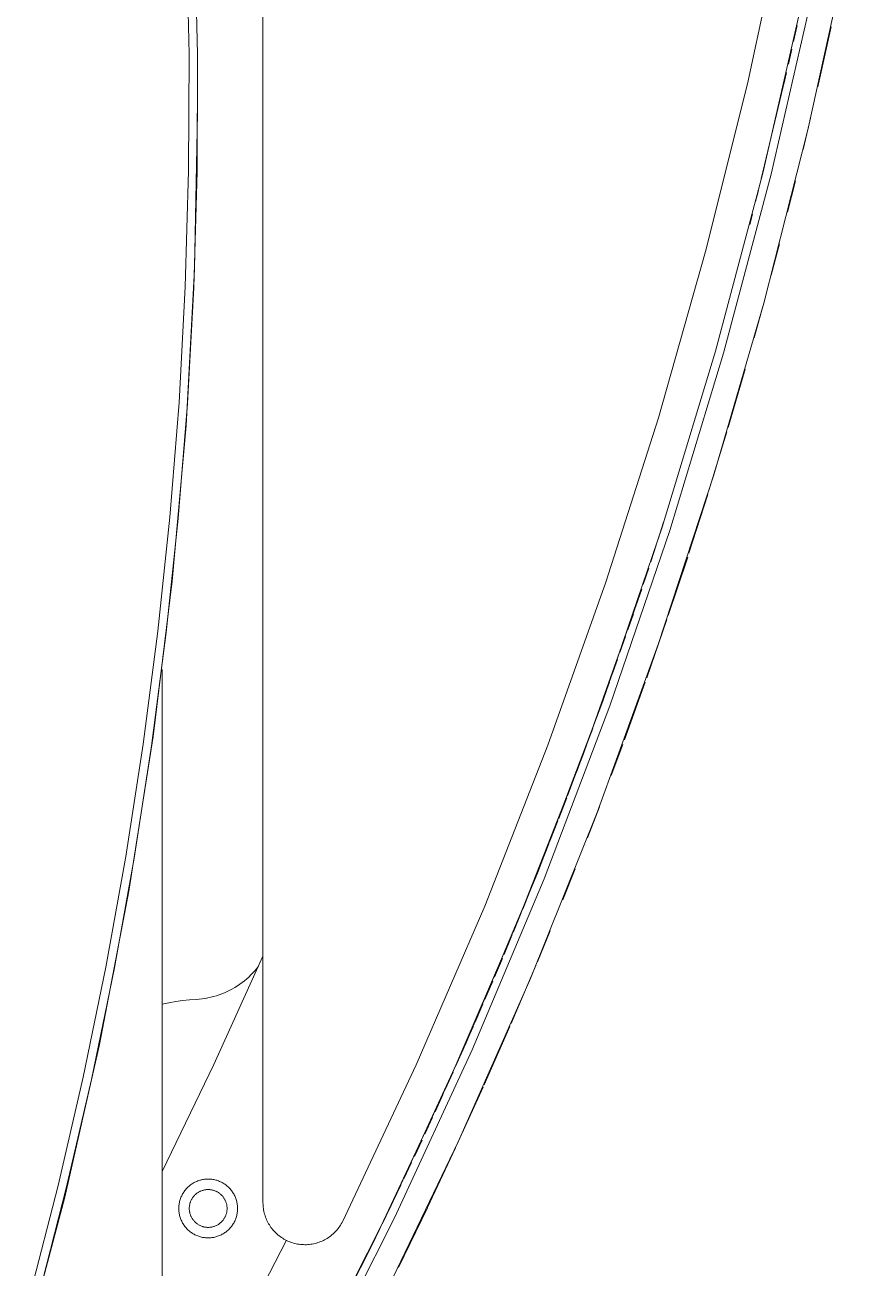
# Model space of a CAD drawing. Header units: inches. Extents: x 214 to 477, y -11 to 187.
# Drawn here: x 406.53 to 410.37, y 10.41 to 16.24 of the extents above; entities that cross this region are included whole.
import ezdxf

# ---------------------------------------------------------------- set-up
doc = ezdxf.new("R2010")
doc.units = ezdxf.units.IN
doc.layers.add('ZANO_R', color=7, linetype='Continuous', lineweight=0)

msp = doc.modelspace()

# ---------------------------------------------------------------- linework, layer by layer
at = {"layer": 'ZANO_R'}
for p, q in [((407.64166, 32.44954), (407.64166, 10.71941)), ((409.9118, 15.9633), (410.08192, 16.75522)), ((407.28347, 16.65089), (407.29538, 16.10239)), ((407.33475, 16.10068), (407.32282, 16.65019)), ((410.37422, 16.56559), (410.19457, 15.74734)), ((409.98324, 15.54385), (410.1759, 16.38416)), ((410.21661, 16.38639), (410.02285, 15.54)), ((410.14426, 16.23654), (410.12785, 16.16166)), ((410.14426, 16.23654), (410.13079, 16.17501)), ((410.24131, 15.94816), (410.3038, 16.22913)), ((407.29538, 16.10239), (407.29336, 15.55574)), ((407.33273, 15.55303), (407.33475, 16.10068)), ((410.11994, 16.12596), (410.10393, 16.05444)), ((410.11994, 16.12596), (410.10709, 16.06846)), ((410.0951, 16.0154), (409.97681, 15.51794)), ((410.0951, 16.0154), (410.08289, 15.96188)), ((407.33562, 15.90673), (407.33562, 15.89437)), ((409.716, 15.17734), (409.9118, 15.9633)), ((407.33552, 15.82659), (407.32074, 15.09372)), ((410.17237, 15.65446), (410.20731, 15.80133)), ((410.19457, 15.74734), (409.98782, 14.93551)), ((407.29336, 15.55574), (407.27757, 15.01145)), ((407.3169, 15.00775), (407.33273, 15.55303)), ((409.76177, 14.71068), (409.98324, 15.54385)), ((410.02285, 15.54), (409.79989, 14.70082)), ((410.09967, 15.36061), (410.13649, 15.50755)), ((409.96309, 15.463), (409.94987, 15.41058)), ((409.93512, 15.35263), (409.92242, 15.30322)), ((410.02318, 15.06669), (410.0619, 15.21366)), ((409.49472, 14.39817), (409.716, 15.17734)), ((407.32074, 15.09372), (407.28112, 14.36178)), ((407.27757, 15.01145), (407.24818, 14.47003)), ((407.28747, 14.46535), (407.3169, 15.00775)), ((409.98782, 14.93551), (409.7542, 14.13101)), ((409.9429, 14.77276), (409.98352, 14.91972)), ((409.51174, 13.88563), (409.76177, 14.71068)), ((409.79989, 14.70082), (409.54803, 13.86987)), ((409.82128, 14.35204), (409.90132, 14.62582)), ((407.24818, 14.47003), (407.20541, 13.93197)), ((407.24462, 13.9263), (407.28747, 14.46535)), ((409.24819, 13.62662), (409.49472, 14.39817)), ((407.28112, 14.36178), (407.21668, 13.6316)), ((409.73145, 14.05765), (409.8153, 14.33201)), ((409.7542, 14.13101), (409.49397, 13.33471)), ((409.6379, 13.76399), (409.72543, 14.03837)), ((407.20541, 13.93197), (407.14949, 13.39773)), ((407.18859, 13.39109), (407.24462, 13.9263)), ((409.23346, 13.06967), (409.51174, 13.88563)), ((409.54803, 13.86987), (409.26755, 13.04813)), ((409.51894, 13.90801), (409.49338, 13.82884)), ((409.48428, 13.80086), (409.45857, 13.72238)), ((409.44911, 13.69374), (409.42323, 13.61596)), ((409.54064, 13.47114), (409.6317, 13.74497)), ((407.21668, 13.6316), (407.12751, 12.90403)), ((408.97668, 12.8635), (409.24819, 13.62662)), ((409.14002, 12.81474), (409.41626, 13.59513)), ((409.41342, 13.58667), (409.38739, 13.50959)), ((409.3772, 13.47964), (409.35103, 13.40326)), ((409.43968, 13.17916), (409.5341, 13.45188)), ((407.14949, 13.39773), (407.08066, 12.86777)), ((407.11964, 12.86017), (407.18859, 13.39109)), ((409.34046, 13.37267), (409.31415, 13.297)), ((409.49397, 13.33471), (409.2074, 12.54751)), ((409.30321, 13.26575), (409.27676, 13.19078)), ((407.16922, 9.05333), (407.16922, 13.21871)), ((409.26543, 13.1589), (409.23885, 13.08463)), ((409.33504, 12.88813), (409.43262, 13.15917)), ((408.92726, 12.26378), (409.23346, 13.06967)), ((409.26755, 13.04813), (408.95879, 12.2366)), ((409.22658, 13.05059), (409.20042, 12.97855)), ((409.18707, 12.94203), (409.16148, 12.87253)), ((407.12751, 12.90403), (407.0137, 12.1799)), ((407.08066, 12.86777), (406.9992, 12.34254)), ((407.03803, 12.33398), (407.11964, 12.86017)), ((408.68048, 12.10962), (408.97668, 12.8635)), ((409.14704, 12.8336), (409.10907, 12.73213)), ((409.14704, 12.8336), (409.12202, 12.76658)), ((409.27311, 12.72099), (409.32726, 12.86692)), ((408.83814, 12.0439), (409.14002, 12.81474)), ((409.10649, 12.72529), (409.06867, 12.62563)), ((409.06542, 12.61712), (409.02775, 12.5192)), ((409.2074, 12.54751), (408.89483, 11.77027)), ((409.1619, 12.42957), (409.21799, 12.57521)), ((409.02383, 12.50908), (408.98631, 12.41286)), ((408.98172, 12.40119), (408.94434, 12.30661)), ((406.9992, 12.34254), (406.90538, 11.82244)), ((406.94404, 11.81294), (407.03803, 12.33398)), ((408.59349, 11.4689), (408.92726, 12.26378)), ((408.95879, 12.2366), (408.62212, 11.43624)), ((408.93909, 12.29343), (408.90184, 12.20045)), ((409.04678, 12.13879), (409.10483, 12.28409)), ((407.0137, 12.1799), (406.87539, 11.46005)), ((408.89594, 12.18583), (408.85882, 12.09439)), ((408.3599, 11.36578), (408.68048, 12.10962)), ((408.85227, 12.07837), (408.81527, 11.98842)), ((408.51095, 11.28347), (408.83814, 12.0439)), ((408.80809, 11.97107), (408.7712, 11.88256)), ((408.92776, 11.84873), (408.98776, 11.99367)), ((407.64166, 11.87393), (407.41128, 11.36718)), ((408.76339, 11.86393), (408.72661, 11.77681)), ((408.80483, 11.55947), (408.92001, 11.83021)), ((406.90538, 11.82244), (406.79952, 11.30788)), ((406.83798, 11.29744), (406.94404, 11.81294)), ((407.57545, 11.777), (407.5653, 11.7679)), ((407.58527, 11.78645), (407.57545, 11.777)), ((407.59476, 11.79622), (407.58527, 11.78645)), ((407.6039, 11.80633), (407.59476, 11.79622)), ((407.61269, 11.81674), (407.6039, 11.80633)), ((407.62112, 11.82745), (407.61269, 11.81674)), ((408.89483, 11.77027), (408.55659, 11.00385)), ((407.48638, 11.71474), (407.47414, 11.70876)), ((407.49841, 11.72114), (407.48638, 11.71474)), ((407.51021, 11.72795), (407.49841, 11.72114)), ((407.52177, 11.73517), (407.51021, 11.72795)), ((407.53307, 11.74278), (407.52177, 11.73517)), ((407.54411, 11.75078), (407.53307, 11.74278)), ((407.55485, 11.75916), (407.54411, 11.75078)), ((407.5653, 11.7679), (407.55485, 11.75916)), ((408.71817, 11.75695), (408.68149, 11.67117)), ((407.16922, 11.64995), (407.20097, 11.65655)), ((407.20097, 11.65655), (407.23293, 11.6621)), ((407.23293, 11.6621), (407.26505, 11.66659)), ((407.26505, 11.66659), (407.2973, 11.67002)), ((407.2973, 11.67002), (407.32965, 11.67238)), ((407.34324, 11.67338), (407.32965, 11.67238)), ((407.35679, 11.67485), (407.34324, 11.67338)), ((407.37028, 11.67679), (407.35679, 11.67485)), ((407.38369, 11.6792), (407.37028, 11.67679)), ((407.39701, 11.68206), (407.38369, 11.6792)), ((407.41023, 11.68539), (407.39701, 11.68206)), ((407.42332, 11.68917), (407.41023, 11.68539)), ((407.43627, 11.69341), (407.42332, 11.68917)), ((407.44907, 11.69809), (407.43627, 11.69341)), ((407.46169, 11.70321), (407.44907, 11.69809)), ((407.47414, 11.70876), (407.46169, 11.70321)), ((408.67244, 11.65013), (408.63584, 11.56564)), ((408.62619, 11.54349), (408.58967, 11.46024)), ((408.67799, 11.27107), (408.79835, 11.5445)), ((406.87539, 11.46005), (406.71274, 10.74531)), ((408.23256, 10.68599), (408.59349, 11.4689)), ((408.62212, 11.43624), (408.25795, 10.64801)), ((408.57943, 11.43702), (408.54298, 11.35495)), ((407.41128, 11.36718), (407.16922, 10.86589)), ((408.01527, 10.63277), (408.3599, 11.36578)), ((406.79952, 11.30788), (406.68192, 10.79925)), ((408.53215, 11.33072), (408.49576, 11.24979)), ((406.72018, 10.78788), (406.83798, 11.29744)), ((408.15879, 10.53426), (408.51095, 11.28347)), ((408.54725, 10.98363), (408.67309, 11.26012)), ((408.48437, 11.22461), (408.44802, 11.14476)), ((408.43607, 11.11868), (408.39975, 11.03987)), ((408.38727, 11.01293), (408.35096, 10.93511)), ((408.55659, 11.00385), (408.19306, 10.24909)), ((408.41262, 10.6972), (408.54426, 10.97715)), ((408.33795, 10.90738), (408.30165, 10.83049)), ((406.68192, 10.79925), (406.55294, 10.29689)), ((406.59096, 10.28461), (406.72018, 10.78788)), ((407.27568, 10.77639), (407.27864, 10.78011)), ((407.27864, 10.78011), (407.28173, 10.78373)), ((407.28173, 10.78373), (407.28495, 10.78723)), ((407.28495, 10.78723), (407.28828, 10.79062)), ((407.28828, 10.79062), (407.29173, 10.7939)), ((407.29173, 10.7939), (407.29529, 10.79705)), ((407.29529, 10.79705), (407.29896, 10.80008)), ((407.29896, 10.80008), (407.30273, 10.80298)), ((407.30273, 10.80298), (407.3066, 10.80575)), ((407.3066, 10.80575), (407.31056, 10.80839)), ((407.31056, 10.80839), (407.31461, 10.81088)), ((407.31461, 10.81088), (407.31874, 10.81324)), ((407.31874, 10.81324), (407.32295, 10.81545)), ((407.32295, 10.81545), (407.32724, 10.81751)), ((407.32724, 10.81751), (407.33159, 10.81943)), ((407.33159, 10.81943), (407.33601, 10.82119)), ((407.33601, 10.82119), (407.34049, 10.8228)), ((407.34049, 10.8228), (407.34502, 10.82426)), ((407.34502, 10.82426), (407.34959, 10.82555)), ((407.34959, 10.82555), (407.35421, 10.82669)), ((407.35421, 10.82669), (407.35887, 10.82767)), ((407.35887, 10.82767), (407.36355, 10.82849)), ((407.36355, 10.82849), (407.36827, 10.82914)), ((407.3653, 10.77874), (407.36829, 10.77937)), ((407.36827, 10.82914), (407.373, 10.82963)), ((407.36829, 10.77937), (407.37131, 10.77989)), ((407.37131, 10.77989), (407.37434, 10.7803)), ((407.373, 10.82963), (407.37774, 10.82996)), ((407.37434, 10.7803), (407.37738, 10.78062)), ((407.37738, 10.78062), (407.38043, 10.78082)), ((407.37774, 10.82996), (407.3825, 10.83013)), ((407.38043, 10.78082), (407.38349, 10.78092)), ((407.3825, 10.83013), (407.38725, 10.83013)), ((407.38349, 10.78092), (407.38654, 10.78092)), ((407.38654, 10.78092), (407.3896, 10.78081)), ((407.38725, 10.83013), (407.39201, 10.82996)), ((407.3896, 10.78081), (407.39265, 10.78059)), ((407.39201, 10.82996), (407.39675, 10.82963)), ((407.39265, 10.78059), (407.39569, 10.78027)), ((407.39569, 10.78027), (407.39872, 10.77984)), ((407.39675, 10.82963), (407.40149, 10.82914)), ((407.39872, 10.77984), (407.40173, 10.77931)), ((407.40149, 10.82914), (407.4062, 10.82849)), ((407.40173, 10.77931), (407.40472, 10.77868)), ((407.4062, 10.82849), (407.41088, 10.82767)), ((407.41088, 10.82767), (407.41554, 10.82669)), ((407.41554, 10.82669), (407.42016, 10.82555)), ((407.42016, 10.82555), (407.42473, 10.82426)), ((407.42473, 10.82426), (407.42926, 10.8228)), ((407.42926, 10.8228), (407.43374, 10.82119)), ((407.43374, 10.82119), (407.43816, 10.81943)), ((407.43816, 10.81943), (407.44251, 10.81751)), ((407.44251, 10.81751), (407.4468, 10.81545)), ((407.4468, 10.81545), (407.45101, 10.81324)), ((407.45101, 10.81324), (407.45514, 10.81088)), ((407.45514, 10.81088), (407.45919, 10.80839)), ((407.45919, 10.80839), (407.46315, 10.80575)), ((407.46315, 10.80575), (407.46702, 10.80298)), ((407.46702, 10.80298), (407.47079, 10.80008)), ((407.47079, 10.80008), (407.47446, 10.79705)), ((407.47446, 10.79705), (407.47802, 10.7939)), ((407.47802, 10.7939), (407.48147, 10.79062)), ((407.48147, 10.79062), (407.4848, 10.78723)), ((407.4848, 10.78723), (407.48802, 10.78373)), ((407.48802, 10.78373), (407.49111, 10.78011)), ((407.49111, 10.78011), (407.49408, 10.77639)), ((408.28813, 10.80203), (408.25182, 10.72602)), ((406.71274, 10.74531), (406.52594, 10.03649)), ((407.24913, 10.71602), (407.25003, 10.72069)), ((407.25003, 10.72069), (407.25108, 10.72533)), ((407.25108, 10.72533), (407.2523, 10.72993)), ((407.2523, 10.72993), (407.25368, 10.73448)), ((407.25368, 10.73448), (407.25521, 10.73898)), ((407.25521, 10.73898), (407.2569, 10.74343)), ((407.2569, 10.74343), (407.25874, 10.74782)), ((407.25874, 10.74782), (407.26073, 10.75214)), ((407.26073, 10.75214), (407.26286, 10.75639)), ((407.26286, 10.75639), (407.26515, 10.76056)), ((407.26515, 10.76056), (407.26757, 10.76465)), ((407.26757, 10.76465), (407.27014, 10.76866)), ((407.27014, 10.76866), (407.27284, 10.77257)), ((407.27284, 10.77257), (407.27568, 10.77639)), ((407.30058, 10.71957), (407.30157, 10.72246)), ((407.30157, 10.72246), (407.30266, 10.72532)), ((407.30266, 10.72532), (407.30384, 10.72814)), ((407.30384, 10.72814), (407.30513, 10.73091)), ((407.30513, 10.73091), (407.3065, 10.73364)), ((407.3065, 10.73364), (407.30798, 10.73632)), ((407.30798, 10.73632), (407.30954, 10.73895)), ((407.30954, 10.73895), (407.31119, 10.74152)), ((407.31119, 10.74152), (407.31293, 10.74404)), ((407.31293, 10.74404), (407.31476, 10.74649)), ((407.31476, 10.74649), (407.31667, 10.74888)), ((407.31667, 10.74888), (407.31866, 10.7512)), ((407.31866, 10.7512), (407.32073, 10.75345)), ((407.32073, 10.75345), (407.32288, 10.75562)), ((407.32288, 10.75562), (407.3251, 10.75773)), ((407.3251, 10.75773), (407.32739, 10.75975)), ((407.32739, 10.75975), (407.32975, 10.76169)), ((407.32975, 10.76169), (407.33218, 10.76356)), ((407.33218, 10.76356), (407.33467, 10.76533)), ((407.33467, 10.76533), (407.33722, 10.76702)), ((407.33722, 10.76702), (407.33982, 10.76862)), ((407.33982, 10.76862), (407.34248, 10.77013)), ((407.34248, 10.77013), (407.34519, 10.77155)), ((407.34519, 10.77155), (407.34795, 10.77287)), ((407.34795, 10.77287), (407.35075, 10.7741)), ((407.35075, 10.7741), (407.35359, 10.77523)), ((407.35359, 10.77523), (407.35647, 10.77626)), ((407.35647, 10.77626), (407.35939, 10.77719)), ((407.35939, 10.77719), (407.36233, 10.77802)), ((407.36233, 10.77802), (407.3653, 10.77874)), ((407.40472, 10.77868), (407.40769, 10.77794)), ((407.40769, 10.77794), (407.41063, 10.77711)), ((407.41063, 10.77711), (407.41354, 10.77617)), ((407.41354, 10.77617), (407.41642, 10.77513)), ((407.41642, 10.77513), (407.41926, 10.77399)), ((407.41926, 10.77399), (407.42205, 10.77275)), ((407.42205, 10.77275), (407.42481, 10.77142)), ((407.42481, 10.77142), (407.42751, 10.77)), ((407.42751, 10.77), (407.43017, 10.76848)), ((407.43017, 10.76848), (407.43277, 10.76687)), ((407.43277, 10.76687), (407.43531, 10.76517)), ((407.43531, 10.76517), (407.4378, 10.76339)), ((407.4378, 10.76339), (407.44022, 10.76152)), ((407.44022, 10.76152), (407.44257, 10.75957)), ((407.44257, 10.75957), (407.44486, 10.75754)), ((407.44486, 10.75754), (407.44707, 10.75543)), ((407.44707, 10.75543), (407.44921, 10.75324)), ((407.44921, 10.75324), (407.45127, 10.75099)), ((407.45127, 10.75099), (407.45326, 10.74866)), ((407.45326, 10.74866), (407.45516, 10.74627)), ((407.45516, 10.74627), (407.45698, 10.74381)), ((407.45698, 10.74381), (407.45871, 10.74129)), ((407.45871, 10.74129), (407.46036, 10.73871)), ((407.46036, 10.73871), (407.46191, 10.73608)), ((407.46191, 10.73608), (407.46338, 10.73339)), ((407.46338, 10.73339), (407.46475, 10.73066)), ((407.46475, 10.73066), (407.46602, 10.72788)), ((407.46602, 10.72788), (407.4672, 10.72506)), ((407.4672, 10.72506), (407.46828, 10.7222)), ((407.46828, 10.7222), (407.46926, 10.7193)), ((407.49408, 10.77639), (407.49691, 10.77257)), ((407.49691, 10.77257), (407.49961, 10.76866)), ((407.49961, 10.76866), (407.50218, 10.76465)), ((407.50218, 10.76465), (407.50461, 10.76056)), ((407.50461, 10.76056), (407.50689, 10.75639)), ((407.50689, 10.75639), (407.50903, 10.75214)), ((407.50903, 10.75214), (407.51102, 10.74782)), ((407.51102, 10.74782), (407.51285, 10.74343)), ((407.51285, 10.74343), (407.51454, 10.73898)), ((407.51454, 10.73898), (407.51607, 10.73448)), ((407.51607, 10.73448), (407.51745, 10.72993)), ((407.51745, 10.72993), (407.51867, 10.72533)), ((407.51867, 10.72533), (407.51973, 10.72069)), ((407.51973, 10.72069), (407.52062, 10.71602)), ((407.24708, 10.69235), (407.24716, 10.69711)), ((407.24716, 10.68759), (407.24708, 10.69235)), ((407.24716, 10.69711), (407.24741, 10.70186)), ((407.24741, 10.68284), (407.24716, 10.68759)), ((407.24741, 10.70186), (407.24782, 10.7066)), ((407.24782, 10.6781), (407.24741, 10.68284)), ((407.24782, 10.7066), (407.24839, 10.71132)), ((407.24839, 10.67338), (407.24782, 10.6781)), ((407.24839, 10.71132), (407.24913, 10.71602)), ((407.24913, 10.66868), (407.24839, 10.67338)), ((407.25003, 10.66401), (407.24913, 10.66868)), ((407.25108, 10.65937), (407.25003, 10.66401)), ((407.29629, 10.69249), (407.29635, 10.69555)), ((407.29634, 10.68943), (407.29629, 10.69249)), ((407.29649, 10.68638), (407.29634, 10.68943)), ((407.29635, 10.69555), (407.29651, 10.6986)), ((407.29675, 10.68333), (407.29649, 10.68638)), ((407.29651, 10.6986), (407.29678, 10.70165)), ((407.29712, 10.68029), (407.29675, 10.68333)), ((407.29678, 10.70165), (407.29716, 10.70468)), ((407.29759, 10.67727), (407.29712, 10.68029)), ((407.29716, 10.70468), (407.29763, 10.7077)), ((407.29816, 10.67427), (407.29759, 10.67727)), ((407.29763, 10.7077), (407.29822, 10.71071)), ((407.29883, 10.67129), (407.29816, 10.67427)), ((407.29822, 10.71071), (407.2989, 10.71369)), ((407.29961, 10.66833), (407.29883, 10.67129)), ((407.2989, 10.71369), (407.29969, 10.71664)), ((407.30049, 10.6654), (407.29961, 10.66833)), ((407.29969, 10.71664), (407.30058, 10.71957)), ((407.30147, 10.6625), (407.30049, 10.6654)), ((407.30255, 10.65964), (407.30147, 10.6625)), ((407.46917, 10.66513), (407.46819, 10.66224)), ((407.47006, 10.66806), (407.46917, 10.66513)), ((407.46926, 10.7193), (407.47014, 10.71637)), ((407.47085, 10.67102), (407.47006, 10.66806)), ((407.47014, 10.71637), (407.47092, 10.71341)), ((407.47154, 10.674), (407.47085, 10.67102)), ((407.47092, 10.71341), (407.47159, 10.71043)), ((407.47212, 10.677), (407.47154, 10.674)), ((407.47159, 10.71043), (407.47217, 10.70743)), ((407.4726, 10.68002), (407.47212, 10.677)), ((407.47217, 10.70743), (407.47264, 10.70441)), ((407.47297, 10.68305), (407.4726, 10.68002)), ((407.47264, 10.70441), (407.473, 10.70137)), ((407.47324, 10.6861), (407.47297, 10.68305)), ((407.473, 10.70137), (407.47326, 10.69832)), ((407.4734, 10.68915), (407.47324, 10.6861)), ((407.47326, 10.69832), (407.47341, 10.69527)), ((407.47346, 10.69221), (407.4734, 10.68915)), ((407.47341, 10.69527), (407.47346, 10.69221)), ((407.51973, 10.66401), (407.51867, 10.65937)), ((407.52062, 10.66868), (407.51973, 10.66401)), ((407.52062, 10.71602), (407.52136, 10.71132)), ((407.52136, 10.67338), (407.52062, 10.66868)), ((407.52136, 10.71132), (407.52193, 10.7066)), ((407.52193, 10.6781), (407.52136, 10.67338)), ((407.52193, 10.7066), (407.52234, 10.70186)), ((407.52234, 10.68284), (407.52193, 10.6781)), ((407.52234, 10.70186), (407.52259, 10.69711)), ((407.52259, 10.68759), (407.52234, 10.68284)), ((407.52259, 10.69711), (407.52267, 10.69235)), ((407.52267, 10.69235), (407.52259, 10.68759)), ((407.64166, 10.71941), (407.64178, 10.71254)), ((407.64178, 10.71254), (407.64214, 10.70569)), ((407.64214, 10.70569), (407.64274, 10.69885)), ((407.64274, 10.69885), (407.64358, 10.69203)), ((407.64358, 10.69203), (407.64465, 10.68525)), ((407.64465, 10.68525), (407.64596, 10.67851)), ((407.64596, 10.67851), (407.6475, 10.67182)), ((407.6475, 10.67182), (407.64928, 10.66519)), ((407.64928, 10.66519), (407.65128, 10.65862)), ((407.84489, 9.91596), (408.23256, 10.68599)), ((408.2378, 10.69687), (408.20146, 10.6217)), ((408.27596, 10.41567), (408.41187, 10.69564)), ((407.2523, 10.65478), (407.25108, 10.65937)), ((407.25368, 10.65022), (407.2523, 10.65478)), ((407.25521, 10.64572), (407.25368, 10.65022)), ((407.2569, 10.64127), (407.25521, 10.64572)), ((407.25874, 10.63688), (407.2569, 10.64127)), ((407.26073, 10.63256), (407.25874, 10.63688)), ((407.26286, 10.62831), (407.26073, 10.63256)), ((407.26515, 10.62414), (407.26286, 10.62831)), ((407.26757, 10.62005), (407.26515, 10.62414)), ((407.27014, 10.61604), (407.26757, 10.62005)), ((407.27284, 10.61213), (407.27014, 10.61604)), ((407.27568, 10.60831), (407.27284, 10.61213)), ((407.27864, 10.60459), (407.27568, 10.60831)), ((407.28173, 10.60097), (407.27864, 10.60459)), ((407.30373, 10.65682), (407.30255, 10.65964)), ((407.305, 10.65404), (407.30373, 10.65682)), ((407.30637, 10.65131), (407.305, 10.65404)), ((407.30784, 10.64862), (407.30637, 10.65131)), ((407.30939, 10.64599), (407.30784, 10.64862)), ((407.31104, 10.64341), (407.30939, 10.64599)), ((407.31277, 10.64089), (407.31104, 10.64341)), ((407.31459, 10.63843), (407.31277, 10.64089)), ((407.31649, 10.63604), (407.31459, 10.63843)), ((407.31848, 10.63371), (407.31649, 10.63604)), ((407.32054, 10.63146), (407.31848, 10.63371)), ((407.32268, 10.62927), (407.32054, 10.63146)), ((407.3249, 10.62716), (407.32268, 10.62927)), ((407.32718, 10.62513), (407.3249, 10.62716)), ((407.32954, 10.62318), (407.32718, 10.62513)), ((407.33196, 10.62131), (407.32954, 10.62318)), ((407.33444, 10.61953), (407.33196, 10.62131)), ((407.33698, 10.61783), (407.33444, 10.61953)), ((407.33958, 10.61622), (407.33698, 10.61783)), ((407.34224, 10.6147), (407.33958, 10.61622)), ((407.34494, 10.61328), (407.34224, 10.6147)), ((407.3477, 10.61195), (407.34494, 10.61328)), ((407.35049, 10.61071), (407.3477, 10.61195)), ((407.35333, 10.60957), (407.35049, 10.61071)), ((407.35621, 10.60853), (407.35333, 10.60957)), ((407.35912, 10.60759), (407.35621, 10.60853)), ((407.36206, 10.60676), (407.35912, 10.60759)), ((407.36503, 10.60602), (407.36206, 10.60676)), ((407.36802, 10.60539), (407.36503, 10.60602)), ((407.37103, 10.60486), (407.36802, 10.60539)), ((407.37406, 10.60443), (407.37103, 10.60486)), ((407.3771, 10.60411), (407.37406, 10.60443)), ((407.38015, 10.60389), (407.3771, 10.60411)), ((407.39237, 10.60408), (407.38932, 10.60388)), ((407.39541, 10.6044), (407.39237, 10.60408)), ((407.39844, 10.60481), (407.39541, 10.6044)), ((407.40146, 10.60533), (407.39844, 10.60481)), ((407.40445, 10.60596), (407.40146, 10.60533)), ((407.40742, 10.60668), (407.40445, 10.60596)), ((407.41037, 10.60751), (407.40742, 10.60668)), ((407.41328, 10.60844), (407.41037, 10.60751)), ((407.41616, 10.60947), (407.41328, 10.60844)), ((407.419, 10.6106), (407.41616, 10.60947)), ((407.4218, 10.61183), (407.419, 10.6106)), ((407.42456, 10.61315), (407.4218, 10.61183)), ((407.42727, 10.61457), (407.42456, 10.61315)), ((407.42993, 10.61608), (407.42727, 10.61457)), ((407.43253, 10.61768), (407.42993, 10.61608)), ((407.43508, 10.61937), (407.43253, 10.61768)), ((407.43757, 10.62114), (407.43508, 10.61937)), ((407.44, 10.62301), (407.43757, 10.62114)), ((407.44236, 10.62495), (407.44, 10.62301)), ((407.44465, 10.62697), (407.44236, 10.62495)), ((407.44687, 10.62908), (407.44465, 10.62697)), ((407.44902, 10.63125), (407.44687, 10.62908)), ((407.45109, 10.6335), (407.44902, 10.63125)), ((407.45308, 10.63582), (407.45109, 10.6335)), ((407.45499, 10.63821), (407.45308, 10.63582)), ((407.45682, 10.64066), (407.45499, 10.63821)), ((407.45856, 10.64318), (407.45682, 10.64066)), ((407.46021, 10.64575), (407.45856, 10.64318)), ((407.46178, 10.64838), (407.46021, 10.64575)), ((407.46325, 10.65106), (407.46178, 10.64838)), ((407.46463, 10.65379), (407.46325, 10.65106)), ((407.46591, 10.65657), (407.46463, 10.65379)), ((407.4671, 10.65938), (407.46591, 10.65657)), ((407.46819, 10.66224), (407.4671, 10.65938)), ((407.49111, 10.60459), (407.48802, 10.60097)), ((407.49408, 10.60831), (407.49111, 10.60459)), ((407.49691, 10.61213), (407.49408, 10.60831)), ((407.49961, 10.61604), (407.49691, 10.61213)), ((407.50218, 10.62005), (407.49961, 10.61604)), ((407.50461, 10.62414), (407.50218, 10.62005)), ((407.50689, 10.62831), (407.50461, 10.62414)), ((407.50903, 10.63256), (407.50689, 10.62831)), ((407.51102, 10.63688), (407.50903, 10.63256)), ((407.51285, 10.64127), (407.51102, 10.63688)), ((407.51454, 10.64572), (407.51285, 10.64127)), ((407.51607, 10.65022), (407.51454, 10.64572)), ((407.51745, 10.65478), (407.51607, 10.65022)), ((407.51867, 10.65937), (407.51745, 10.65478)), ((407.65128, 10.65862), (407.65352, 10.65213)), ((407.65352, 10.65213), (407.65598, 10.64572)), ((407.65598, 10.64572), (407.65866, 10.6394)), ((407.65866, 10.6394), (407.66156, 10.63317)), ((407.66156, 10.63317), (407.66467, 10.62706)), ((407.66467, 10.62706), (407.668, 10.62105)), ((407.668, 10.62105), (407.67153, 10.61516)), ((407.67153, 10.61516), (407.67527, 10.6094)), ((407.67527, 10.6094), (407.6792, 10.60378)), ((408.25795, 10.64801), (407.86671, 9.87286)), ((407.99756, 10.60341), (408.00151, 10.60903)), ((408.00151, 10.60903), (408.00526, 10.61478)), ((408.00526, 10.61478), (408.0088, 10.62066)), ((408.0088, 10.62066), (408.01214, 10.62665)), ((408.01214, 10.62665), (408.01527, 10.63277)), ((407.28495, 10.59747), (407.28173, 10.60097)), ((407.28828, 10.59408), (407.28495, 10.59747)), ((407.29173, 10.5908), (407.28828, 10.59408)), ((407.29529, 10.58765), (407.29173, 10.5908)), ((407.29896, 10.58462), (407.29529, 10.58765)), ((407.30273, 10.58172), (407.29896, 10.58462)), ((407.3066, 10.57895), (407.30273, 10.58172)), ((407.31056, 10.57631), (407.3066, 10.57895)), ((407.31461, 10.57382), (407.31056, 10.57631)), ((407.31874, 10.57146), (407.31461, 10.57382)), ((407.32295, 10.56925), (407.31874, 10.57146)), ((407.32724, 10.56719), (407.32295, 10.56925)), ((407.33159, 10.56527), (407.32724, 10.56719)), ((407.33601, 10.56351), (407.33159, 10.56527)), ((407.34049, 10.5619), (407.33601, 10.56351)), ((407.34502, 10.56044), (407.34049, 10.5619)), ((407.34959, 10.55915), (407.34502, 10.56044)), ((407.35421, 10.55801), (407.34959, 10.55915)), ((407.35887, 10.55703), (407.35421, 10.55801)), ((407.36355, 10.55621), (407.35887, 10.55703)), ((407.36827, 10.55556), (407.36355, 10.55621)), ((407.373, 10.55507), (407.36827, 10.55556)), ((407.37774, 10.55474), (407.373, 10.55507)), ((407.3825, 10.55457), (407.37774, 10.55474)), ((407.38321, 10.60378), (407.38015, 10.60389)), ((407.38725, 10.55457), (407.3825, 10.55457)), ((407.38627, 10.60378), (407.38321, 10.60378)), ((407.38932, 10.60388), (407.38627, 10.60378)), ((407.39201, 10.55474), (407.38725, 10.55457)), ((407.39675, 10.55507), (407.39201, 10.55474)), ((407.40149, 10.55556), (407.39675, 10.55507)), ((407.4062, 10.55621), (407.40149, 10.55556)), ((407.41088, 10.55703), (407.4062, 10.55621)), ((407.41554, 10.55801), (407.41088, 10.55703)), ((407.42016, 10.55915), (407.41554, 10.55801)), ((407.42473, 10.56044), (407.42016, 10.55915)), ((407.42926, 10.5619), (407.42473, 10.56044)), ((407.43374, 10.56351), (407.42926, 10.5619)), ((407.43816, 10.56527), (407.43374, 10.56351)), ((407.44251, 10.56719), (407.43816, 10.56527)), ((407.4468, 10.56925), (407.44251, 10.56719)), ((407.45101, 10.57146), (407.4468, 10.56925)), ((407.45514, 10.57382), (407.45101, 10.57146)), ((407.45919, 10.57631), (407.45514, 10.57382)), ((407.46315, 10.57895), (407.45919, 10.57631)), ((407.46702, 10.58172), (407.46315, 10.57895)), ((407.47079, 10.58462), (407.46702, 10.58172)), ((407.47446, 10.58765), (407.47079, 10.58462)), ((407.47802, 10.5908), (407.47446, 10.58765)), ((407.48147, 10.59408), (407.47802, 10.5908)), ((407.4848, 10.59747), (407.48147, 10.59408)), ((407.48802, 10.60097), (407.4848, 10.59747)), ((407.6792, 10.60378), (407.68333, 10.59829)), ((407.68333, 10.59829), (407.68765, 10.59295)), ((407.68765, 10.59295), (407.69215, 10.58777)), ((407.69215, 10.58777), (407.69683, 10.58274)), ((407.69683, 10.58274), (407.70169, 10.57789)), ((407.70169, 10.57789), (407.70671, 10.5732)), ((407.70671, 10.5732), (407.71188, 10.56869)), ((407.71188, 10.56869), (407.71722, 10.56437)), ((407.71722, 10.56437), (407.7227, 10.56023)), ((407.7227, 10.56023), (407.72832, 10.55629)), ((407.72832, 10.55629), (407.73407, 10.55255)), ((407.73407, 10.55255), (407.73996, 10.54901)), ((407.73996, 10.54901), (407.74596, 10.54567)), ((407.93067, 10.54546), (407.93668, 10.54878)), ((407.93668, 10.54878), (407.94257, 10.55231)), ((407.94257, 10.55231), (407.94833, 10.55604)), ((407.94833, 10.55604), (407.95396, 10.55997)), ((407.95396, 10.55997), (407.95945, 10.56409)), ((407.95945, 10.56409), (407.9648, 10.5684)), ((407.9648, 10.5684), (407.96999, 10.5729)), ((407.96999, 10.5729), (407.97502, 10.57757)), ((407.97502, 10.57757), (407.97988, 10.58242)), ((407.97988, 10.58242), (407.98457, 10.58743)), ((407.98457, 10.58743), (407.98908, 10.5926)), ((407.98908, 10.5926), (407.99341, 10.59793)), ((407.99341, 10.59793), (407.99756, 10.60341)), ((408.18697, 10.59191), (408.15058, 10.51753)), ((407.75117, 10.543), (407.46706, 9.9923)), ((407.74596, 10.54567), (407.75208, 10.54255)), ((407.75208, 10.54255), (407.7583, 10.53964)), ((407.7583, 10.53964), (407.76461, 10.53696)), ((407.76461, 10.53696), (407.77102, 10.53449)), ((407.77102, 10.53449), (407.77751, 10.53225)), ((407.77751, 10.53225), (407.78408, 10.53023)), ((407.78206, 9.79711), (408.15879, 10.53426)), ((407.78408, 10.53023), (407.79071, 10.52845)), ((407.79071, 10.52845), (407.79739, 10.5269)), ((407.79739, 10.5269), (407.80413, 10.52558)), ((407.80413, 10.52558), (407.81091, 10.5245)), ((407.81091, 10.5245), (407.81773, 10.52366)), ((407.81773, 10.52366), (407.82457, 10.52305)), ((407.82457, 10.52305), (407.83142, 10.52269)), ((407.83142, 10.52269), (407.83829, 10.52256)), ((407.83829, 10.52256), (407.84515, 10.52267)), ((407.84515, 10.52267), (407.85201, 10.52302)), ((407.85201, 10.52302), (407.85885, 10.52361)), ((407.85885, 10.52361), (407.86567, 10.52444)), ((407.86567, 10.52444), (407.87245, 10.5255)), ((407.87245, 10.5255), (407.87919, 10.52681)), ((407.87919, 10.52681), (407.88588, 10.52834)), ((407.88588, 10.52834), (407.89252, 10.53011)), ((407.89252, 10.53011), (407.89909, 10.53211)), ((407.89909, 10.53211), (407.90558, 10.53433)), ((407.90558, 10.53433), (407.91199, 10.53679)), ((407.91199, 10.53679), (407.91832, 10.53946)), ((407.91832, 10.53946), (407.92455, 10.54235)), ((407.92455, 10.54235), (407.93067, 10.54546)), ((408.13563, 10.48716), (408.09917, 10.41351))]:
    msp.add_line(p, q, dxfattribs=at)

doc.saveas('drawing.dxf')
